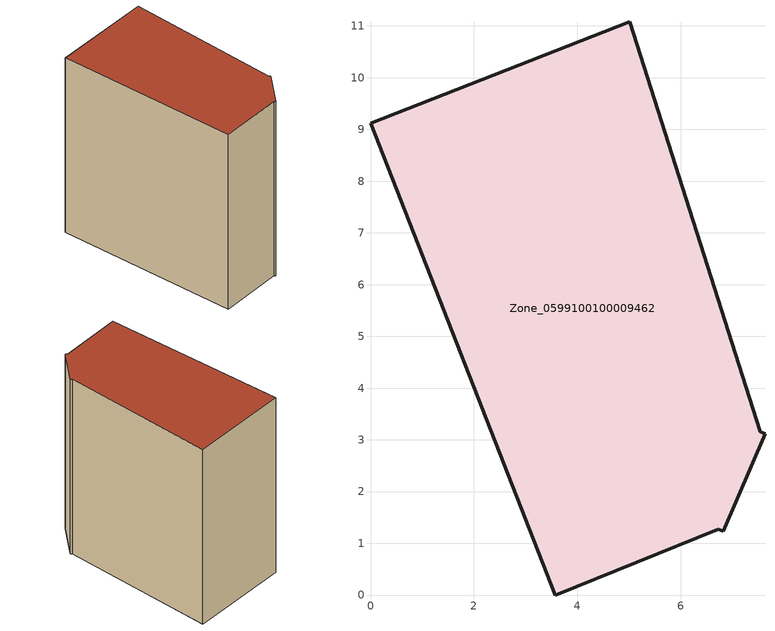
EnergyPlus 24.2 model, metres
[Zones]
Zone_0599100100009462
 floor ground (C_G): 6.73,1.28 3.57,0 0,9.12 5.01,11.08 7.54,3.16 7.63,3.12 6.82,1.24 z3.54
 wall outside (C_F): 7.54,3.16 5.01,11.08 0,9.12 3.57,0 6.73,1.28 6.82,1.24 7.63,3.12 7.54,3.16 z3.54:13.53
 roof outside (C_R): 3.57,0 6.73,1.28 6.82,1.24 7.63,3.12 7.54,3.16 5.01,11.08 0,9.12 z13.53
[BUILDING]
Pand.0599100100009462: North Axis=0; Terrain=City; Loads Convergence Tolerance Value=0.04; Temperature Convergence Tolerance Value=0.4; Solar Distribution=FullExterior; Maximum Number of Warmup Days=25; Minimum Number of Warmup Days=1
[Site:Location]
Rotterdam.The.Hague.AP_ZH_NLD Design_Conditions: Latitude=51.96; Longitude=4.45; Time Zone=1; Elevation=-4.5
[SITE:GROUNDTEMPERATURE:BUILDINGSURFACE]
18, 18, 18, 18, 18, 18, 18, 18, 18, 18, 18, 18
[MATERIAL] Thermal Absorptance=0.9; Solar Absorptance=0.7; Visible Absorptance=0.7
Name | Roughness | Thickness | Conductivity | Density | Specific Heat
G.TC.2015-2018 | MediumSmooth | 0.15 | 0.0428571 | 540 | 1210
F.TC.2015-2018 | Rough | 0.3 | 0.0666667 | 1920 | 840
R.TC.2015-2018 | MediumRough | 0.2 | 0.0333333 | 1500 | 1000
[CONSTRUCTION]
C_G: G.TC.2015-2018
C_F: F.TC.2015-2018
C_R: R.TC.2015-2018
[ZONE]
Zone_0599100100009462: Type=1; Multiplier=1; Ceiling Height=Autocalculate; Volume=Autocalculate; Floor Area=autocalculate; Part of Total Floor Area=Yes
[ZONEINFILTRATION:DESIGNFLOWRATE]
Infil_Zone_0599100100009462: Zone or ZoneList or Space or SpaceList=Zone_0599100100009462; Schedule=AlwaysOn; Design Flow Rate Calculation Method=Flow/Area; Flow Rate per Floor Area=0.0015; Constant Term Coefficient=1; Temperature Term Coefficient=0; Velocity Term Coefficient=0; Velocity Squared Term Coefficient=0
[HVACTEMPLATE:ZONE:IDEALLOADSAIRSYSTEM]
Zone_0599100100009462: Maximum Heating Supply Air Temperature=50; Minimum Cooling Supply Air Temperature=13; Maximum Heating Supply Air Humidity Ratio=0.0156; Minimum Cooling Supply Air Humidity Ratio=0.0077; Heating Limit=NoLimit; Cooling Limit=NoLimit; Dehumidification Control Type=ConstantSensibleHeatRatio; Cooling Sensible Heat Ratio=0.7; Dehumidification Setpoint=60; Humidification Control Type=None; Humidification Setpoint=30; Outdoor Air Method=None; Outdoor Air Flow Rate per Person=0.00944; Outdoor Air Flow Rate per Zone Floor Area=0; Outdoor Air Flow Rate per Zone=0; Demand Controlled Ventilation Type=None; Outdoor Air Economizer Type=NoEconomizer; Heat Recovery Type=None; Sensible Heat Recovery Effectiveness=0.7; Latent Heat Recovery Effectiveness=0.65
[ZONECONTROL:THERMOSTAT]
ThermostatControl_Zone_0599100100009462: Zone or ZoneList=Zone_0599100100009462; Control Type Schedule=DualSetpointControlType; Control 1=Thermostat_Zone_0599100100009462; Temperature Difference Between Cutout And Setpoint=0
[THERMOSTATSETPOINT:DUALSETPOINT]
Thermostat_Zone_0599100100009462: Heating Setpoint Temperature Schedule=HeatingSetpoint_Zone_0599100100009462; Cooling Setpoint Temperature Schedule=CoolingSetpoint_Zone_0599100100009462
[SCHEDULE:COMPACT]
HeatingSetpoint_Zone_0599100100009462: Through: 12/31, For: AllDays, Until: 24:00, 21
CoolingSetpoint_Zone_0599100100009462: Through: 12/31, For: AllDays, Until: 24:00, 24
DualSetpointControlType: Through: 12/31, For: AllDays, Until: 24:00, 4
AlwaysOn: Through: 12/31, For: AllDays, Until: 24:00, 1
